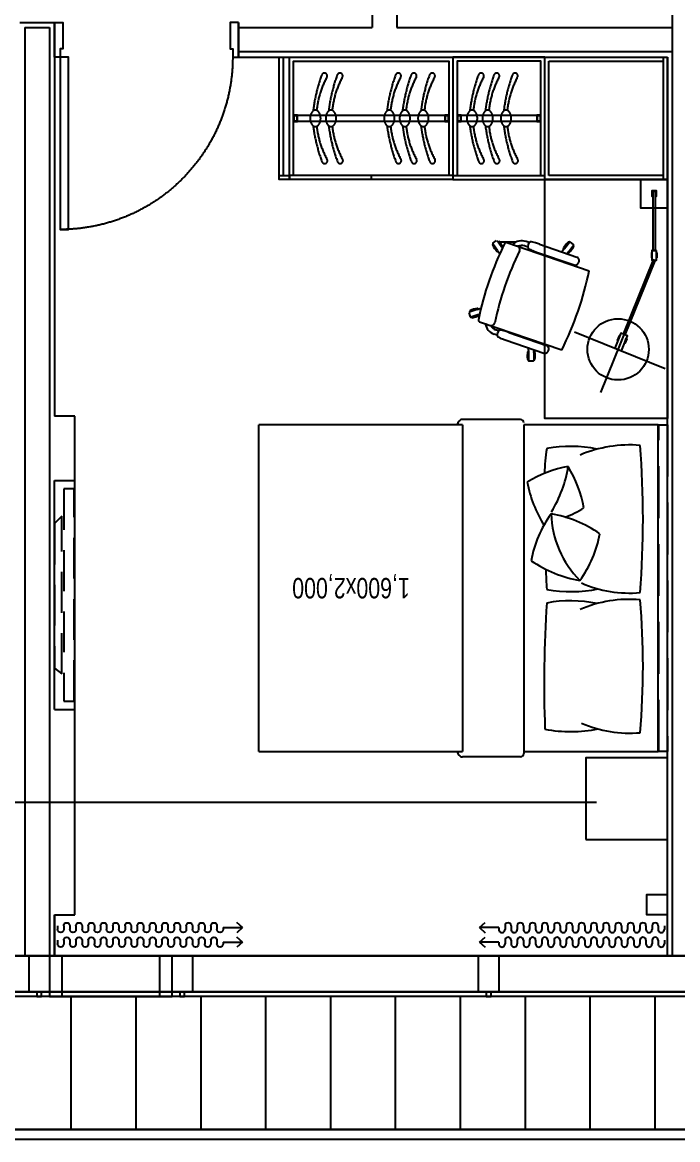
# Model space of a CAD drawing. Header units: millimetres. Extents: x 10000 to 302800, y 6800 to 229018.
# Drawn here: x 190896 to 194103, y 131287 to 136757 of the extents above; entities that cross this region are included whole.
import ezdxf
from ezdxf.enums import TextEntityAlignment as Align

# ---------------------------------------------------------------- set-up
doc = ezdxf.new("R2010")
doc.units = ezdxf.units.MM
doc.header["$LTSCALE"] = 400
doc.header["$MEASUREMENT"] = 0
for name, pattern in [('X-GRID_5~ROOF$0$CENTER2', [1.125, 0.75, -0.125, 0.125, -0.125]), ('X-ROOM TYPE-SR-3Bay_8F 확장형$0$CONTINOUS', [0]), ('X-ROOM TYPE-SR-3Bay_8F 확장형$0$HIDDEN', [0.375, 0.25, -0.125]), ('X-ROOM TYPE-SR-3Bay_8F 확장형$0$X-ROOM TYPE-SR-2bay_1$0$PHANTOM2', [1.25, 0.625, -0.125, 0.125, -0.125, 0.125, -0.125]), ('X-ROOM TYPE-SR-3Bay_8F 확장형$0$X-ROOM TYPE-SR-3Bay$0$X-ROOM TYPE-SR-3Bay$0$HIDDEN2', [4.7625, 3.175, -1.5875])]:
    doc.linetypes.add(name, pattern=pattern)
doc.layers.get('0').update_dxf_attribs({"linetype": 'CONTINUOUS'})
for name, color, linetype in [('A-DIM1', 7, 'CONTINUOUS'), ('X-EXT_8F$0$A-254', 254, 'CONTINUOUS'), ('X-EXT_8F$0$A-ELES', 252, 'CONTINUOUS'), ('X-EXT_8F$0$A-WIN', 6, 'CONTINUOUS'), ('X-frame Hotel 8F$0$A-WINF', 4, 'CONTINUOUS'), ('X-GRID_5~ROOF$0$A-CEN1', 1, 'X-GRID_5~ROOF$0$CENTER2'), ('X-ROOM TYPE-SR-3Bay_8F 확장형$0$.WA_BUILT-IN LOW', 252, 'CONTINUOUS'), ('X-ROOM TYPE-SR-3Bay_8F 확장형$0$.WA_Built-in_Lower', 252, 'CONTINUOUS'), ('X-ROOM TYPE-SR-3Bay_8F 확장형$0$.WA_Curtain', 252, 'CONTINUOUS'), ('X-ROOM TYPE-SR-3Bay_8F 확장형$0$.WA_Door Swing', 252, 'CONTINUOUS'), ('X-ROOM TYPE-SR-3Bay_8F 확장형$0$.WA_FP_Furn', 252, 'X-ROOM TYPE-SR-3Bay_8F 확장형$0$CONTINOUS'), ('X-ROOM TYPE-SR-3Bay_8F 확장형$0$.WA_Furn', 252, 'CONTINUOUS'), ('X-ROOM TYPE-SR-3Bay_8F 확장형$0$.WA_Furn hidden', 252, 'CONTINUOUS'), ('X-ROOM TYPE-SR-3Bay_8F 확장형$0$.WA_Wall-Fin', 252, 'CONTINUOUS'), ('X-ROOM TYPE-SR-3Bay_8F 확장형$0$.WA_Wall-Finish', 252, 'CONTINUOUS'), ('X-ROOM TYPE-SR-3Bay_8F 확장형$0$A-WALD', 7, 'CONTINUOUS'), ('X-ROOM TYPE-SR-3Bay_8F 확장형$0$WA_Furn', 252, 'CONTINUOUS'), ('X-ROOM TYPE-SR-3Bay_8F 확장형$0$X-ROOM TYPE-SR-2bay_1$0$__Door-bomba', 252, 'CONTINUOUS'), ('X-ROOM TYPE-SR-3Bay_8F 확장형$0$X-ROOM TYPE-SR-3Bay$0$.WA_Furn', 252, 'CONTINUOUS'), ('X-ROOM TYPE-SR-3Bay_8F 확장형$0$X-ROOM TYPE-SR-3Bay$0$ID_FP-FURN LOOSE', 252, 'CONTINUOUS')]:
    doc.layers.add(name, color=color, linetype=linetype)
doc.styles.add('X-ROOM TYPE-SR-3Bay_8F 확장형$0$Hrtext', font='', dxfattribs={"width": 0.8})
doc.styles.get('X-ROOM TYPE-SR-3Bay_8F 확장형$0$Hrtext').set_extended_font_data('Dotum')

# ---------------------------------------------------------------- blocks, each defined once
blk = doc.blocks.new('X-frame Hotel 8F$0$frame_hotel(24Tglass)')
at = {"layer": 'X-frame Hotel 8F$0$A-WINF'}
for p, q in [((-50, 250), (50, 250)), ((-50, 74), (-50, 250)), ((50, 250), (50, 74)), ((-50, 74), (50, 74)), ((-11.5, 74), (-11.5, 50)), ((11.5, 50), (11.5, 74)), ((-11.5, 50), (11.5, 50))]:
    blk.add_line(p, q, dxfattribs=at)
blk = doc.blocks.new('X-frame Hotel 8F$0$operable window')
for p, q in [((600, 200), (0, 200)), ((0, 200), (0, 0)), ((60, 200), (60, 0)), ((540, 0), (540, 200)), ((600, 0), (600, 200)), ((0, 0), (600, 0))]:
    blk.add_line(p, q)
blk = doc.blocks.new('X-frame Hotel 8F')
for p in [(186198.8, 36471.2), (186898.8, 36471.2), (188398.8, 36471.2)]:
    blk.add_blockref('X-frame Hotel 8F$0$frame_hotel(24Tglass)', p)
at = {"rotation": 180}
blk.add_blockref('X-frame Hotel 8F$0$operable window', (186848.8, 36721.2), dxfattribs=at)
blk = doc.blocks.new('X-EXT_8F')
at = {"layer": 'X-EXT_8F$0$A-254'}
h = blk.add_hatch(dxfattribs=at)
h.set_pattern_fill('LINE', color=252, scale=100, angle=90)
h.set_pattern_definition([(90, (0, 0), (-317.5, 2e-14), [])])
edge = h.paths.add_edge_path()
edge.add_line((214444.8, 68021.2), (188877.6, 70521.2))
edge.add_line((188877.6, 70521.2), (174255.5, 70521.2))
edge.add_arc((174255.5, 68371.2), 2150, 90, 167)
edge.add_line((172160.6, 68854.9), (172053.9, 68392.8))
edge.add_arc((174148.8, 67909.2), 2150, 167, 180)
edge.add_line((171998.8, 67909.2), (171998.8, 38021.2))
edge.add_arc((174148.8, 38021.2), 2150, 180, 270)
edge.add_line((174148.8, 35871.2), (195098.8, 35871.2))
edge.add_line((195098.8, 35871.2), (195098.8, 36521.2))
edge.add_line((195098.8, 36521.2), (174648.8, 36521.2))
edge.add_arc((174648.8, 38021.2), 1500, 180, 270, ccw=False)
edge.add_line((173148.8, 38021.2), (173148.8, 67371.2))
edge.add_arc((174648.8, 67371.2), 1500, 90, 180, ccw=False)
edge.add_line((174648.8, 68871.2), (187974.8, 68871.2))
edge.add_line((187974.8, 68871.2), (202089.9, 68021.2))
edge.add_line((202089.9, 68021.2), (214444.8, 68021.2))
at = {"layer": 'X-EXT_8F$0$A-254', "color": 252}
blk.add_lwpolyline([(214444.8, 68021.2), (188877.6, 70521.2), (174255.5, 70521.2, 0.349216), (172160.6, 68854.9), (172053.9, 68392.8, 0.056784), (171998.8, 67909.2), (171998.8, 38021.2, 0.414214), (174148.8, 35871.2), (195098.8, 35871.2), (195098.8, 36521.2), (174648.8, 36521.2, -0.414214), (173148.8, 38021.2), (173148.8, 67371.2, -0.414214), (174648.8, 68871.2), (187974.8, 68871.2), (202089.9, 68021.2)], format="xyb", close=True, dxfattribs=at)
at = {"layer": 'X-EXT_8F$0$A-ELES', "ltscale": 10}
for points in [[(201978.6, 67827.5), (202083.9, 67821.2), (234348.8, 67821.2, -0.414214), (236148.8, 66021.2), (236148.8, 38521.2, -0.414214), (234348.8, 36721.2), (174648.8, 36721.2)], [(175648.8, 36721.2), (234348.8, 36721.2, 0.414214), (236148.8, 38521.2), (236148.8, 66021.2, 0.414214), (234348.8, 67821.2), (202089.9, 67821.2)]]:
    blk.add_lwpolyline(points, format="xyb", dxfattribs=at)
at = {"layer": 'X-EXT_8F$0$A-WIN'}
for points in [[(195148.8, 36521.2), (195148.8, 35821.2), (174148.8, 35821.2, -0.414214), (171948.8, 38021.2), (171948.8, 67909.2, -0.056784), (172005.2, 68404), (172111.9, 68866.1, -0.349216), (174255.5, 70571.2), (188894.3, 70571.2), (214996.2, 68021.2)], [(195098.8, 36521.2), (195098.8, 35871.2), (174148.8, 35871.2, -0.414214), (171998.8, 38021.2), (171998.8, 67909.2, -0.056784), (172053.9, 68392.8), (172160.6, 68854.9, -0.349216), (174255.5, 70521.2), (188892, 70521.2), (214444.8, 68021.2)]]:
    blk.add_lwpolyline(points, format="xyb", dxfattribs=at)
at = {"layer": 'X-EXT_8F$0$A-WIN', "ltscale": 10}
for points in [[(201990.7, 68027.2), (202089.9, 68021.2), (234348.8, 68021.2, -0.414214), (236348.8, 66021.2), (236348.8, 38521.2, -0.414214), (234348.8, 36521.2), (174648.8, 36521.2)], [(201989.2, 68003.2), (202089.2, 67997.2), (234348.8, 67997.2, -0.414214), (236324.8, 66021.2), (236324.8, 38521.2, -0.414214), (234348.8, 36545.2), (174648.8, 36545.2)], [(175648.8, 36545.2), (234348.8, 36545.2, 0.414214), (236324.8, 38521.2), (236324.8, 66021.2, 0.414214), (234348.8, 67997.2), (202089.9, 67997.2)]]:
    blk.add_lwpolyline(points, format="xyb", dxfattribs=at)
blk.add_blockref('X-frame Hotel 8F', (0, 0))
blk = doc.blocks.new('X-GRID_5~ROOF')
at = {"layer": 'X-GRID_5~ROOF$0$A-CEN1', "ltscale": 10}
blk.add_lwpolyline([(251927.3, 37471.2), (158516.9, 37471.2)], dxfattribs=at)
blk = doc.blocks.new('X-ROOM TYPE-SR-3Bay_8F 확장형$0$窗帘')
for p, q in [((-375, 52.9), (-375, 70.9)), ((-345, 52.9), (-345, 70.9)), ((-315, 52.9), (-315, 70.9)), ((-285, 52.9), (-285, 70.9)), ((-255, 52.9), (-255, 70.9)), ((-225, 52.9), (-225, 70.9)), ((-195, 52.9), (-195, 70.9)), ((-165, 52.9), (-165, 70.9)), ((-135, 52.9), (-135, 70.9)), ((-105, 52.9), (-105, 70.9)), ((-75, 52.9), (-75, 70.9)), ((-45, 52.9), (-45, 70.9)), ((-15, 52.9), (-15, 70.9)), ((15, 52.9), (15, 70.9)), ((45, 52.9), (45, 70.9)), ((75, 52.9), (75, 70.9)), ((105, 52.9), (105, 70.9)), ((135, 52.9), (135, 70.9)), ((165, 52.9), (165, 70.9)), ((195, 52.9), (195, 70.9)), ((225, 52.9), (225, 70.9)), ((255, 52.9), (255, 70.9)), ((285, 52.9), (285, 70.9)), ((315, 52.9), (315, 70.9)), ((345, 52.9), (345, 70.9)), ((375, 52.9), (375, 70.9)), ((405, 52.9), (405, 70.9)), ((435, 61.9), (435, 70.9)), ((435, 61.9), (530.1, 61.9)), ((530.1, 61.9), (501.5, 86.5)), ((530.1, 61.9), (501.5, 37.2)), ((-375, -18), (-375, 0)), ((-345, -18), (-345, 0)), ((-315, -18), (-315, 0)), ((-285, -18), (-285, 0)), ((-255, -18), (-255, 0)), ((-225, -18), (-225, 0)), ((-195, -18), (-195, 0)), ((-165, -18), (-165, 0)), ((-135, -18), (-135, 0)), ((-105, -18), (-105, 0)), ((-75, -18), (-75, 0)), ((-45, -18), (-45, 0)), ((-15, -18), (-15, 0)), ((15, -18), (15, 0)), ((45, -18), (45, 0)), ((75, -18), (75, 0)), ((105, -18), (105, 0)), ((135, -18), (135, 0)), ((165, -18), (165, 0)), ((195, -18), (195, 0)), ((225, -18), (225, 0)), ((255, -18), (255, 0)), ((285, -18), (285, 0)), ((315, -18), (315, 0)), ((345, -18), (345, 0)), ((375, -18), (375, 0)), ((405, -18), (405, 0)), ((435, -9), (435, 0)), ((530.1, -9), (501.5, 15.7)), ((435, -9), (530.1, -9)), ((530.1, -9), (501.5, -33.7))]:
    blk.add_line(p, q)
for centre, start, end in [((-360, 70.9), 0, 180), ((-300, 70.9), 0, 180), ((-240, 70.9), 0, 180), ((-180, 70.9), 0, 180), ((-120, 70.9), 0, 180), ((-60, 70.9), 0, 180), ((0, 70.9), 0, 180), ((60, 70.9), 0, 180), ((120, 70.9), 0, 180), ((180, 70.9), 0, 180), ((240, 70.9), 0, 180), ((300, 70.9), 0, 180), ((360, 70.9), 0, 180), ((420, 70.9), 0, 180), ((-360, 0), 0, 180), ((-330, 52.9), 180, 0), ((-300, 0), 0, 180), ((-270, 52.9), 180, 0), ((-240, 0), 0, 180), ((-210, 52.9), 180, 0), ((-180, 0), 0, 180), ((-150, 52.9), 180, 0), ((-120, 0), 0, 180), ((-90, 52.9), 180, 0), ((-60, 0), 0, 180), ((-30, 52.9), 180, 0), ((0, 0), 0, 180), ((30, 52.9), 180, 0), ((60, 0), 0, 180), ((90, 52.9), 180, 0), ((120, 0), 0, 180), ((150, 52.9), 180, 0), ((180, 0), 0, 180), ((210, 52.9), 180, 0), ((240, 0), 0, 180), ((270, 52.9), 180, 0), ((300, 0), 0, 180), ((330, 52.9), 180, 0), ((360, 0), 0, 180), ((390, 52.9), 180, 0), ((420, 0), 0, 180), ((-330, -18), 180, 0), ((-270, -18), 180, 0), ((-210, -18), 180, 0), ((-150, -18), 180, 0), ((-90, -18), 180, 0), ((-30, -18), 180, 0), ((30, -18), 180, 0), ((90, -18), 180, 0), ((150, -18), 180, 0), ((210, -18), 180, 0), ((270, -18), 180, 0), ((330, -18), 180, 0), ((390, -18), 180, 0)]:
    blk.add_arc(centre, 15, start, end)
blk = doc.blocks.new('X-ROOM TYPE-SR-3Bay_8F 확장형$0$DOOR-900')
at = {"color": 8, "linetype": 'X-ROOM TYPE-SR-3Bay_8F 확장형$0$X-ROOM TYPE-SR-2bay_1$0$PHANTOM2', "ltscale": 200}
blk.add_arc((-28, -85), 844, 180, 270, dxfattribs=at)
at = {"layer": 'X-ROOM TYPE-SR-3Bay_8F 확장형$0$X-ROOM TYPE-SR-2bay_1$0$__Door-bomba'}
for points in [[(-900, 85), (-860, 85), (-860, -45), (-872, -45), (-872, -85), (-900, -85)], [(0, 85), (-40, 85), (-40, -45), (-28, -45), (-28, -85), (0, -85)], [(-28, -85), (-28, -929), (-68, -929), (-68, -85)]]:
    blk.add_lwpolyline(points, close=True, dxfattribs=at)
blk = doc.blocks.new('X-ROOM TYPE-SR-3Bay_8F 확장형$0$LAMP')
at = {"layer": 'X-ROOM TYPE-SR-3Bay_8F 확장형$0$.WA_Furn', "linetype": 'X-ROOM TYPE-SR-3Bay_8F 확장형$0$HIDDEN', "ltscale": 200}
for p, q in [((73353.6, 26082.9), (73533.2, 26526.9)), ((73651.1, 26211.6), (73251, 26373.4))]:
    blk.add_line(p, q, dxfattribs=at)
at = {"layer": 'X-ROOM TYPE-SR-3Bay_8F 확장형$0$.WA_Furn', "ltscale": 200}
for points in [[(72609.2, 26538.3), (72749.2, 26538.3), (72749.2, 26408.3), (72609.2, 26408.3)], [(72956.8, 26484.4), (72956.8, 26462.2), (73003.6, 26462.2), (73003.6, 26484.4)], [(72992.9, 26486.8), (72992.9, 26484.4), (72967.6, 26484.4), (72967.6, 26486.8)], [(72992.9, 26459.8), (72992.9, 26462.2), (72967.6, 26462.2), (72967.6, 26459.8)], [(73446.7, 26313.1), (73374.4, 26342.4), (73361.3, 26309.9), (73433.6, 26280.7)], [(73412.1, 26329.7), (73411.2, 26327.5), (73387.7, 26337), (73388.6, 26339.2)], [(73397.2, 26292.8), (73398.1, 26295.1), (73374.6, 26304.6), (73373.7, 26302.3)]]:
    blk.add_lwpolyline(points, close=True, dxfattribs=at)
for points in [[(72691.4, 26467.2), (72691.4, 26463.2), (72662.8, 26463.2), (72662.8, 26483.4), (72691.4, 26483.4), (72691.4, 26479.4)], [(72956.8, 26467.2), (72956.8, 26479.4), (72666.8, 26479.4), (72666.8, 26467.2), (72956.8, 26467.2)], [(73369.7, 26330.8), (73006.1, 26477.8), (73002.3, 26468.6), (73365.9, 26321.6)]]:
    blk.add_lwpolyline(points, dxfattribs=at)
blk.add_circle((73440.2, 26296.9), 150, dxfattribs=at)
blk = doc.blocks.new('X-ROOM TYPE-SR-3Bay_8F 확장형')
at = {"layer": 'X-ROOM TYPE-SR-3Bay_8F 확장형$0$.WA_BUILT-IN LOW', "linetype": 'X-ROOM TYPE-SR-3Bay_8F 확장형$0$HIDDEN', "ltscale": 100}
for p, q in [((187463.7, 40836.2), (187443.8, 40836.2)), ((187443.8, 40836.2), (187443.8, 40806.2)), ((187443.8, 40806.2), (187463.7, 40806.2)), ((187461.7, 40834.2), (187445.8, 40834.2)), ((187445.8, 40834.2), (187445.8, 40808.2)), ((187445.8, 40808.2), (187461.7, 40808.2)), ((187461.7, 40808.2), (187461.7, 40834.2)), ((187463.7, 40836.2), (188203.8, 40836.2)), ((187463.7, 40806.2), (187463.7, 40836.2)), ((187463.7, 40806.2), (187463.7, 40836.2)), ((188203.8, 40806.2), (187463.7, 40806.2)), ((188203.8, 40836.2), (188183.8, 40836.2)), ((188183.8, 40836.2), (188183.8, 40806.2)), ((188183.8, 40806.2), (188203.8, 40806.2)), ((188201.8, 40834.2), (188185.8, 40834.2)), ((188185.8, 40834.2), (188185.8, 40808.2)), ((188185.8, 40808.2), (188201.8, 40808.2)), ((188201.8, 40808.2), (188201.8, 40834.2)), ((188203.8, 40806.2), (188203.8, 40836.2)), ((188203.8, 40806.2), (188203.8, 40836.2)), ((188263.7, 40836.2), (188243.8, 40836.2)), ((188243.8, 40836.2), (188243.8, 40806.2)), ((188243.8, 40806.2), (188263.7, 40806.2)), ((188261.7, 40834.2), (188245.8, 40834.2)), ((188245.8, 40834.2), (188245.8, 40808.2)), ((188245.8, 40808.2), (188261.7, 40808.2)), ((188261.7, 40808.2), (188261.7, 40834.2)), ((188263.7, 40806.2), (188263.7, 40836.2)), ((188263.7, 40806.2), (188263.7, 40836.2)), ((188263.7, 40836.2), (188653.7, 40836.2)), ((188653.7, 40806.2), (188263.7, 40806.2)), ((188653.7, 40836.2), (188633.8, 40836.2)), ((188633.8, 40836.2), (188633.8, 40806.2)), ((188633.8, 40806.2), (188653.7, 40806.2)), ((188651.7, 40834.2), (188635.8, 40834.2)), ((188635.8, 40834.2), (188635.8, 40808.2)), ((188635.8, 40808.2), (188651.7, 40808.2)), ((188651.7, 40808.2), (188651.7, 40834.2)), ((188653.7, 40806.2), (188653.7, 40836.2)), ((188653.7, 40806.2), (188653.7, 40836.2))]:
    blk.add_line(p, q, dxfattribs=at)
for centre, radius, start, end in [((188320.4, 40763.4), 786.7, 159.8987, 173.1656), ((187594.7, 41029), 13.9, 331.0704, 159.8987), ((188396.4, 40763.4), 786.7, 159.8987, 173.1656), ((187670.7, 41029), 13.9, 331.0704, 159.8987), ((188682, 40763.4), 786.7, 159.8987, 173.1656), ((187956.3, 41029), 13.9, 331.0704, 159.8987), ((188758.1, 40763.4), 786.7, 159.8987, 173.1656), ((188032.4, 41029), 13.9, 331.0704, 159.8987), ((188848.1, 40763.4), 786.7, 159.8987, 173.1656), ((188122.4, 41029), 13.9, 331.0704, 159.8987), ((189087.4, 40763.4), 786.7, 159.8987, 173.1656), ((188361.7, 41029), 13.9, 331.0704, 159.8987), ((189163.5, 40763.4), 786.7, 159.8987, 173.1656), ((188437.8, 41029), 13.9, 331.0704, 159.8987), ((189253.5, 40763.4), 786.7, 159.8987, 173.1656), ((188527.8, 41029), 13.9, 331.0704, 159.8987), ((187971.4, 40820.7), 416.5, 151.0704, 174.5674), ((188047.5, 40820.7), 416.5, 151.0704, 174.5674), ((188333.1, 40820.7), 416.5, 151.0704, 174.5674), ((188409.2, 40820.7), 416.5, 151.0704, 174.5674), ((188499.1, 40820.7), 416.5, 151.0704, 174.5674), ((188738.4, 40820.7), 416.5, 151.0704, 174.5674), ((188814.5, 40820.7), 416.5, 151.0704, 174.5674), ((188904.5, 40820.7), 416.5, 151.0704, 174.5674), ((188320, 40883.4), 786.7, 187.168, 200.4349), ((187971.4, 40824), 416.5, 185.7662, 209.2632), ((188396.1, 40883.4), 786.7, 187.168, 200.4349), ((188047.5, 40824), 416.5, 185.7662, 209.2632), ((188681.7, 40883.4), 786.7, 187.168, 200.4349), ((188333.1, 40824), 416.5, 185.7662, 209.2632), ((188757.8, 40883.4), 786.7, 187.168, 200.4349), ((188409.1, 40824), 416.5, 185.7662, 209.2632), ((188847.7, 40883.4), 786.7, 187.168, 200.4349), ((188499.1, 40824), 416.5, 185.7662, 209.2632), ((189087, 40883.4), 786.7, 187.168, 200.4349), ((188738.4, 40824), 416.5, 185.7662, 209.2632), ((189163.1, 40883.4), 786.7, 187.168, 200.4349), ((188814.5, 40824), 416.5, 185.7662, 209.2632), ((189253.1, 40883.4), 786.7, 187.168, 200.4349), ((188904.5, 40824), 416.5, 185.7662, 209.2632), ((187595.9, 40613.6), 13.9, 200.4349, 29.2632), ((187672, 40613.6), 13.9, 200.4349, 29.2632), ((187957.5, 40613.6), 13.9, 200.4349, 29.2632), ((188033.6, 40613.6), 13.9, 200.4349, 29.2632), ((188123.6, 40613.6), 13.9, 200.4349, 29.2632), ((188362.9, 40613.6), 13.9, 200.4349, 29.2632), ((188439, 40613.6), 13.9, 200.4349, 29.2632), ((188529, 40613.6), 13.9, 200.4349, 29.2632)]:
    blk.add_arc(centre, radius, start, end, dxfattribs=at)
at = {"layer": 'X-ROOM TYPE-SR-3Bay_8F 확장형$0$.WA_BUILT-IN LOW', "linetype": 'X-ROOM TYPE-SR-3Bay_8F 확장형$0$HIDDEN', "ltscale": 50}
for centre, radius, start, end in [((187550.7, 40844.4), 16.9, 90.1668, 123.0186), ((187550.7, 40844.4), 16.9, 57.315, 90.1668), ((187626.7, 40844.4), 16.9, 90.1668, 123.0186), ((187626.7, 40844.4), 16.9, 57.315, 90.1668), ((187912.3, 40844.4), 16.9, 90.1668, 123.0186), ((187912.3, 40844.4), 16.9, 57.315, 90.1668), ((187988.4, 40844.4), 16.9, 90.1668, 123.0186), ((187988.4, 40844.4), 16.9, 57.315, 90.1668), ((188078.4, 40844.4), 16.9, 90.1668, 123.0186), ((188078.4, 40844.4), 16.9, 57.315, 90.1668), ((188317.7, 40844.4), 16.9, 90.1668, 123.0186), ((188317.7, 40844.4), 16.9, 57.315, 90.1668), ((188393.8, 40844.4), 16.9, 90.1668, 123.0186), ((188393.8, 40844.4), 16.9, 57.315, 90.1668), ((188483.8, 40844.4), 16.9, 90.1668, 123.0186), ((188483.8, 40844.4), 16.9, 57.315, 90.1668), ((187587.3, 40821.3), 62.4, 165.2871, 180.1668), ((187587.3, 40821.3), 62.4, 180.1668, 195.0465), ((187569.3, 40826), 43.7, 147.4883, 165.2871), ((187557.9, 40833.3), 30.1, 123.0186, 147.4883), ((187543.5, 40833.2), 30.1, 32.8453, 57.315), ((187532.1, 40825.9), 43.7, 15.0465, 32.8453), ((187514.1, 40821.1), 62.4, 0.1668, 15.0465), ((187514.1, 40821.1), 62.4, 345.2871, 0.1668), ((187663.4, 40821.3), 62.4, 165.2871, 180.1668), ((187663.4, 40821.3), 62.4, 180.1668, 195.0465), ((187645.4, 40826), 43.7, 147.4883, 165.2871), ((187633.9, 40833.3), 30.1, 123.0186, 147.4883), ((187619.6, 40833.2), 30.1, 32.8453, 57.315), ((187608.2, 40825.9), 43.7, 15.0465, 32.8453), ((187590.2, 40821.1), 62.4, 0.1668, 15.0465), ((187590.2, 40821.1), 62.4, 345.2871, 0.1668), ((187949, 40821.3), 62.4, 165.2871, 180.1668), ((187949, 40821.3), 62.4, 180.1668, 195.0465), ((187930.9, 40826), 43.7, 147.4883, 165.2871), ((187919.5, 40833.3), 30.1, 123.0186, 147.4883), ((187905.2, 40833.2), 30.1, 32.8453, 57.315), ((187893.8, 40825.9), 43.7, 15.0465, 32.8453), ((187875.8, 40821.1), 62.4, 0.1668, 15.0465), ((187875.8, 40821.1), 62.4, 345.2871, 0.1668), ((188025.1, 40821.3), 62.4, 165.2871, 180.1668), ((188025.1, 40821.3), 62.4, 180.1668, 195.0465), ((188007, 40826), 43.7, 147.4883, 165.2871), ((187995.6, 40833.3), 30.1, 123.0186, 147.4883), ((187981.3, 40833.2), 30.1, 32.8453, 57.315), ((187969.9, 40825.9), 43.7, 15.0465, 32.8453), ((187951.9, 40821.1), 62.4, 0.1668, 15.0465), ((187951.9, 40821.1), 62.4, 345.2871, 0.1668), ((188115.1, 40821.3), 62.4, 165.2871, 180.1668), ((188115.1, 40821.3), 62.4, 180.1668, 195.0465), ((188097, 40826), 43.7, 147.4883, 165.2871), ((188085.6, 40833.3), 30.1, 123.0186, 147.4883), ((188071.2, 40833.2), 30.1, 32.8453, 57.315), ((188059.9, 40825.9), 43.7, 15.0465, 32.8453), ((188041.8, 40821.1), 62.4, 0.1668, 15.0465), ((188041.8, 40821.1), 62.4, 345.2871, 0.1668), ((188354.4, 40821.3), 62.4, 165.2871, 180.1668), ((188354.4, 40821.3), 62.4, 180.1668, 195.0465), ((188336.3, 40826), 43.7, 147.4883, 165.2871), ((188324.9, 40833.3), 30.1, 123.0186, 147.4883), ((188310.6, 40833.2), 30.1, 32.8453, 57.315), ((188299.2, 40825.9), 43.7, 15.0465, 32.8453), ((188281.1, 40821.1), 62.4, 0.1668, 15.0465), ((188281.1, 40821.1), 62.4, 345.2871, 0.1668), ((188430.5, 40821.3), 62.4, 165.2871, 180.1668), ((188430.5, 40821.3), 62.4, 180.1668, 195.0465), ((188412.4, 40826), 43.7, 147.4883, 165.2871), ((188401, 40833.3), 30.1, 123.0186, 147.4883), ((188386.6, 40833.2), 30.1, 32.8453, 57.315), ((188375.3, 40825.9), 43.7, 15.0465, 32.8453), ((188357.2, 40821.1), 62.4, 0.1668, 15.0465), ((188357.2, 40821.1), 62.4, 345.2871, 0.1668), ((188520.4, 40821.3), 62.4, 165.2871, 180.1668), ((188520.4, 40821.3), 62.4, 180.1668, 195.0465), ((188502.4, 40826), 43.7, 147.4883, 165.2871), ((188491, 40833.3), 30.1, 123.0186, 147.4883), ((188476.6, 40833.2), 30.1, 32.8453, 57.315), ((188465.2, 40825.9), 43.7, 15.0465, 32.8453), ((188447.2, 40821.1), 62.4, 0.1668, 15.0465), ((188447.2, 40821.1), 62.4, 345.2871, 0.1668), ((187569.3, 40816.4), 43.7, 195.0465, 212.8453), ((187557.9, 40809.1), 30.1, 212.8453, 237.315), ((187550.8, 40798), 16.9, 237.315, 270.1668), ((187550.8, 40798), 16.9, 270.1668, 303.0186), ((187543.6, 40809), 30.1, 303.0186, 327.4883), ((187532.2, 40816.3), 43.7, 327.4883, 345.2871), ((187645.4, 40816.4), 43.7, 195.0465, 212.8453), ((187634, 40809.1), 30.1, 212.8453, 237.315), ((187626.9, 40798), 16.9, 237.315, 270.1668), ((187626.9, 40798), 16.9, 270.1668, 303.0186), ((187619.7, 40809), 30.1, 303.0186, 327.4883), ((187608.3, 40816.3), 43.7, 327.4883, 345.2871), ((187931, 40816.4), 43.7, 195.0465, 212.8453), ((187919.6, 40809.1), 30.1, 212.8453, 237.315), ((187912.4, 40798), 16.9, 237.315, 270.1668), ((187912.4, 40798), 16.9, 270.1668, 303.0186), ((187905.2, 40809), 30.1, 303.0186, 327.4883), ((187893.8, 40816.3), 43.7, 327.4883, 345.2871), ((188007.1, 40816.4), 43.7, 195.0465, 212.8453), ((187995.7, 40809.1), 30.1, 212.8453, 237.315), ((187988.5, 40798), 16.9, 237.315, 270.1668), ((187988.5, 40798), 16.9, 270.1668, 303.0186), ((187981.3, 40809), 30.1, 303.0186, 327.4883), ((187969.9, 40816.3), 43.7, 327.4883, 345.2871), ((188097, 40816.4), 43.7, 195.0465, 212.8453), ((188085.7, 40809.1), 30.1, 212.8453, 237.315), ((188078.5, 40798), 16.9, 237.315, 270.1668), ((188078.5, 40798), 16.9, 270.1668, 303.0186), ((188071.3, 40809), 30.1, 303.0186, 327.4883), ((188059.9, 40816.3), 43.7, 327.4883, 345.2871), ((188336.3, 40816.4), 43.7, 195.0465, 212.8453), ((188325, 40809.1), 30.1, 212.8453, 237.315), ((188317.8, 40798), 16.9, 237.315, 270.1668), ((188317.8, 40798), 16.9, 270.1668, 303.0186), ((188310.6, 40809), 30.1, 303.0186, 327.4883), ((188299.2, 40816.3), 43.7, 327.4883, 345.2871), ((188412.4, 40816.4), 43.7, 195.0465, 212.8453), ((188401.1, 40809.1), 30.1, 212.8453, 237.315), ((188393.9, 40798), 16.9, 237.315, 270.1668), ((188393.9, 40798), 16.9, 270.1668, 303.0186), ((188386.7, 40809), 30.1, 303.0186, 327.4883), ((188375.3, 40816.3), 43.7, 327.4883, 345.2871), ((188502.4, 40816.4), 43.7, 195.0465, 212.8453), ((188491, 40809.1), 30.1, 212.8453, 237.315), ((188483.9, 40798), 16.9, 237.315, 270.1668), ((188483.9, 40798), 16.9, 270.1668, 303.0186), ((188476.7, 40809), 30.1, 303.0186, 327.4883), ((188465.3, 40816.3), 43.7, 327.4883, 345.2871)]:
    blk.add_arc(centre, radius, start, end, dxfattribs=at)
at = {"layer": 'X-ROOM TYPE-SR-3Bay_8F 확장형$0$.WA_FP_Furn', "ltscale": 0.2}
for p, q in [((188442.5, 40174.1), (188419.2, 40207.3)), ((188420.7, 40205.2), (188419.4, 40204.3)), ((188419.6, 40209.7), (188437.8, 40222.5)), ((188463.5, 40188.8), (188440.2, 40222.1)), ((188532.9, 40215.7), (188452, 40215.7)), ((188487.9, 40214.1), (188890.5, 40075.3)), ((188597.4, 40212.8), (188581.7, 40218.2)), ((188646.9, 40205.6), (188831.1, 40142.1)), ((188769.3, 40183.4), (188793.7, 40215.8)), ((188792.2, 40213.7), (188791.3, 40214.4)), ((188796.1, 40216.1), (188813.9, 40202.7)), ((188442.1, 40174.6), (188452.9, 40158.1)), ((188445, 40170.1), (188444.4, 40169.7)), ((188463.1, 40189.3), (188465.8, 40185.8)), ((188590.2, 40191.2), (188574.3, 40196.7)), ((188633.5, 40166.8), (188817.8, 40103.3)), ((188769.7, 40183.9), (188756.7, 40167.7)), ((188766.3, 40179.7), (188765.7, 40180.1)), ((188790.2, 40168.4), (188783.2, 40158.6)), ((188787.6, 40163.6), (188787.1, 40164)), ((188789.8, 40167.9), (188814.2, 40200.3)), ((188812.7, 40198.3), (188813.6, 40197.6)), ((188342.8, 39884.9), (188304, 39873)), ((188342.2, 39884.7), (188361.2, 39891.2)), ((188347.1, 39887.1), (188347.3, 39886.4)), ((188309.3, 39849.6), (188302.8, 39870.9)), ((188350.3, 39860.4), (188311.5, 39848.5)), ((188313.9, 39849.3), (188314.4, 39847.7)), ((188349.7, 39860.2), (188354.2, 39861.4)), ((188354.3, 39825.7), (188756.3, 39687.1)), ((188354.9, 39861.6), (188355.1, 39860.9)), ((188448.7, 39780.7), (188432.8, 39786.2)), ((188497.8, 39773.3), (188682.1, 39709.7)), ((188441.1, 39759.3), (188425.4, 39764.7)), ((188484.4, 39734.5), (188668.7, 39670.9)), ((188594.5, 39681.3), (188593.7, 39681.3)), ((188594.5, 39676.5), (188593.8, 39635.9)), ((188594.6, 39675.9), (188594.3, 39696.6)), ((188620.2, 39676.1), (188619.5, 39635.5)), ((188620.2, 39675.4), (188620.8, 39687.4)), ((188621.2, 39680.8), (188620.4, 39680.8)), ((188593.9, 39638.5), (188592.7, 39638.5)), ((188595.5, 39634.2), (188617.7, 39633.8)), ((188619.5, 39638), (188620.7, 39638)), ((188554.7, 39346.7), (188271.3, 39346.7)), ((188271.2, 39321.2), (187273.7, 39321.2)), ((187273.7, 37721.2), (187273.7, 39321.2)), ((188271.2, 39321.2), (188271.2, 37721.2)), ((188571.2, 39321.2), (188571.2, 37712.2)), ((186373.8, 37927.6), (186373.8, 39047.6)), ((187273.7, 37721.2), (188271.2, 37721.2)), ((188554.7, 37695.6), (188271.3, 37695.6))]:
    blk.add_line(p, q, dxfattribs=at)
for points in [[(189273.7, 40521.2), (189273.7, 39351.2), (188673.7, 39351.2), (188673.7, 40521.2)], [(188873.7, 37291.2), (189273.7, 37291.2), (189273.7, 37691.2), (188873.7, 37691.2)]]:
    blk.add_lwpolyline(points, close=True, dxfattribs=at)
blk.add_lwpolyline([(188571.2, 37721.2), (189229.1, 37721.2), (189229.1, 39321.2), (188571.2, 39321.2)], dxfattribs=at)
for centre, radius, start, end in [((189856.3, 39526.3), 1539, 153.6322, 168.4104), ((188422.2, 40201.1), 4.28, 124.9774, 207.4744), ((188420.6, 40208.3), 1.71, 124.9774, 214.9774), ((188353.6, 40133.4), 128.2, 26.6881, 42.4804), ((188485.1, 40206), 8.55, 70.9774, 153.6322), ((188560.4, 40156.5), 65.2, 70.9774, 132.8241), ((188619, 40193.5), 28.9, 124.3662, 197.5886), ((188602.7, 40216.3), 1.05, 83.5433, 90.1629), ((188591.4, 40116.6), 101.4, 76.2525, 83.5433), ((188555.4, 39969.6), 252.8, 73.1675, 76.2525), ((188483.4, 39731.6), 501.4, 70.9774, 73.1675), ((188877.1, 40124.1), 128.2, 135.4744, 151.3311), ((188788.7, 40211), 4.28, 52.9774, 135.4744), ((188795.1, 40214.8), 1.71, 53.5043, 143.5043), ((188532.2, 40258.3), 128.2, 207.4744, 223.3311), ((189933.7, 39499.6), 1539, 154.0712, 167.9699), ((188442, 40173.2), 4.28, 223.3311, 304.9774), ((188534.3, 40180), 17.1, 334.0712, 70.9774), ((188560.4, 40156.5), 42.5, 70.9774, 114.5616), ((188592.1, 40185.6), 1.05, 231.7919, 238.4115), ((188644.7, 40271.1), 101.4, 238.4115, 245.7023), ((188706.9, 40409), 252.8, 245.7023, 248.7872), ((188796.9, 40640.8), 501.4, 248.7872, 250.9774), ((188768.3, 40183.6), 4.28, 151.3311, 232.9774), ((188790.2, 40167), 4.28, 232.9774, 314.6237), ((188703.1, 40255.3), 128.2, 314.6237, 330.4804), ((188811, 40194.2), 4.28, 330.4804, 52.9774), ((188812.9, 40201.4), 1.71, 322.9774, 52.9774), ((188822.4, 40116.8), 14.3, 250.9774, 277.4074), ((188822, 40120.1), 17.7, 277.4074, 301.1718), ((188826.5, 40128.5), 14.3, 44.5474, 70.9774), ((188820.4, 40122.7), 20.7, 301.1718, 321.9338), ((188824.1, 40126.2), 17.7, 20.783, 44.5474), ((188817.4, 40125.1), 24.6, 321.9338, 340.9774), ((188821.3, 40125.1), 20.7, 0.0209, 20.783), ((188817.4, 40125.1), 24.6, 340.9774, 0.0209), ((187381.8, 40379.4), 1539, 333.2648, 348.6026), ((188310.2, 39876.2), 4.28, 114.4804, 196.9774), ((188361.6, 39763.3), 128.2, 98.6237, 114.4804), ((188343, 39885.9), 4.28, 16.9774, 98.6237), ((188311, 39850.1), 1.71, 196.9774, 286.9774), ((188318.4, 39849.4), 4.28, 196.9774, 279.4744), ((188298, 39971.7), 128.2, 279.4744, 295.3311), ((188357, 39833.8), 8.55, 168.4104, 250.9774), ((188351, 39859.6), 4.28, 295.3311, 16.9774), ((188446.6, 39826.4), 65.2, 189.1307, 250.9774), ((188411.8, 39823.9), 17.1, 250.9774, 347.9699), ((188446.6, 39826.4), 42.5, 207.3932, 250.9774), ((188469.9, 39761.2), 28.9, 124.3662, 197.5886), ((188453.6, 39784), 1.05, 83.5433, 90.1629), ((188442.3, 39684.2), 101.4, 76.2525, 83.5433), ((188406.4, 39537.2), 252.8, 73.1675, 76.2525), ((188334.4, 39299.2), 501.4, 70.9774, 73.1675), ((188443, 39753.3), 1.05, 231.7919, 238.4115), ((188495.6, 39838.8), 101.4, 238.4115, 245.7023), ((188557.9, 39976.7), 252.8, 245.7023, 248.7872), ((188647.8, 40208.5), 501.4, 248.7872, 250.9774), ((188716, 39656.8), 128.2, 170.6237, 186.4804), ((188593.6, 39677), 4.28, 88.9774, 170.6237), ((188621.1, 39676.5), 4.28, 7.3311, 88.9774), ((188498.1, 39660.7), 128.2, 351.4744, 7.3311), ((188673.4, 39684.5), 14.3, 250.9774, 277.4074), ((188673, 39687.8), 17.7, 277.4074, 301.1718), ((188677.4, 39696.2), 14.3, 44.5474, 70.9774), ((188671.4, 39690.4), 20.7, 301.1718, 321.9338), ((188675, 39693.8), 17.7, 20.783, 44.5474), ((188668.3, 39692.8), 24.6, 321.9338, 340.9774), ((188672.2, 39692.8), 20.7, 0.0209, 20.783), ((188668.3, 39692.8), 24.6, 340.9774, 0.0209), ((188592.8, 39642.8), 4.28, 186.4804, 268.9774), ((188595.5, 39635.9), 1.71, 178.4505, 268.4505), ((188617.8, 39635.5), 1.71, 268.9774, 358.9774), ((188620.7, 39642.3), 4.28, 268.9774, 351.4744), ((188270.2, 39323.3), 23.4, 87.3253, 185.2996), ((188554.7, 39330.2), 16.6, 359.9971, 90), ((189089.1, 38602.2), 620, 85.2577, 113.0661), ((184484.4, 38859.6), 4669.8, 355.5726, 4.4274), ((189858.3, 39029.1), 1188.2, 171.5149, 177.4153), ((188799.7, 38579.9), 635.3, 78.2454, 100.5709), ((188893.7, 38537.2), 589.1, 100.3369, 121.339), ((188181.2, 39213.5), 614.5, 328.7318, 350.9404), ((188276.7, 38806), 598.3, 10.3935, 31.2824), ((189175.9, 39148.3), 598.3, 190.3935, 212.3303), ((188558.8, 39417.1), 589.1, 291.3638, 301.339), ((189170.6, 38550.6), 573.7, 144.3641, 169.4521), ((189183.1, 38898.4), 478.9, 181.622, 225.1773), ((188598, 38279.7), 614.4, 55.8051, 80.0249), ((188379.3, 38892.9), 573.7, 324.3641, 349.4521), ((188951.9, 39163.7), 614.4, 235.8051, 260.0249), ((196271.1, 38959.2), 7601, 182.60426, 183.35146), ((188801.7, 39165.3), 661.2, 259.6741, 281.6159), ((189089.9, 39089.6), 592.6, 246.4309, 274.8797), ((188799.7, 37823.9), 635.3, 78.2454, 100.5709), ((189089.1, 37846.3), 620, 85.2577, 113.0661), ((185351.1, 38138.9), 3803.2, 355.0938, 4.9062), ((194593.1, 38056.3), 5923, 176.20354, 182.17997), ((189089.9, 38404.1), 592.6, 246.4309, 274.8797), ((188801.7, 38479.8), 661.2, 258.9056, 281.6159), ((188270.2, 37719), 23.4, 174.7004, 272.6747), ((188554.7, 37712.2), 16.6, 270, 0.0029)]:
    blk.add_arc(centre, radius, start, end, dxfattribs=at)
at = {"layer": 'X-ROOM TYPE-SR-3Bay_8F 확장형$0$.WA_Furn hidden', "linetype": 'X-ROOM TYPE-SR-3Bay_8F 확장형$0$HIDDEN', "ltscale": 2}
for points in [[(186369.6, 39007.2), (186319.4, 39007.2), (186319.4, 37968), (186369.6, 37968)], [(186309.4, 38874.2), (186273.8, 38837.5), (186273.8, 38129.5), (186309.4, 38101)]]:
    blk.add_lwpolyline(points, close=True, dxfattribs=at)
at = {"layer": 'X-ROOM TYPE-SR-3Bay_8F 확장형$0$.WA_Wall-Fin'}
for p, q in [((186373.8, 39047.6), (186373.8, 39363.9)), ((186273.8, 39047.6), (186373.8, 39047.6)), ((186273.8, 37927.6), (186273.8, 39047.6)), ((186373.8, 36921.2), (186373.8, 37927.6))]:
    blk.add_line(p, q, dxfattribs=at)
at = {"layer": 'X-ROOM TYPE-SR-3Bay_8F 확장형$0$.WA_Wall-Finish'}
for p, q in [((186103.8, 41291.2), (186273.8, 41291.2)), ((186273.8, 41291.2), (186273.8, 39363.9)), ((187173.8, 41291.2), (187173.8, 41121.2)), ((187173.8, 41121.2), (189273.8, 41121.2)), ((189273.7, 36721.2), (189273.8, 41121.2)), ((186373.8, 39363.9), (186273.8, 39363.9))]:
    blk.add_line(p, q, dxfattribs=at)
at = {"layer": 'X-ROOM TYPE-SR-3Bay_8F 확장형$0$.WA_Wall-Finish', "ltscale": 2}
blk.add_line((186273.8, 36921.2), (186373.8, 36921.2), dxfattribs=at)
at = {"layer": 'X-ROOM TYPE-SR-3Bay_8F 확장형$0$.WA_Wall-Finish'}
for points in [[(186273.8, 37927.6), (186373.8, 37927.6)], [(189273.7, 36921.2), (189173.7, 36921.2), (189173.7, 37021.2), (189273.7, 37021.2)], [(186273.8, 36721.2), (186273.8, 36921.2)], [(186273.8, 36921.2), (186273.8, 36721.2)]]:
    blk.add_lwpolyline(points, dxfattribs=at)
at = {"layer": 'X-ROOM TYPE-SR-3Bay_8F 확장형$0$A-WALD'}
for p, q in [((187828.8, 41441.2), (187828.8, 41266.2)), ((187948.8, 41441.2), (187948.8, 41266.2)), ((186128.8, 41266.2), (186248.8, 41266.2)), ((186128.8, 41266.2), (186128.8, 36721.2)), ((186248.8, 41266.2), (186248.8, 36721.2)), ((187173.8, 41266.2), (187828.8, 41266.2)), ((187173.8, 41266.2), (187173.8, 41146.2)), ((187948.8, 41266.2), (189298.8, 41266.2)), ((189298.8, 41146.2), (187173.8, 41146.2))]:
    blk.add_line(p, q, dxfattribs=at)
blk.add_lwpolyline([(189298.8, 36721.2), (189298.8, 45671.2)], dxfattribs=at)
at = {"layer": 'X-ROOM TYPE-SR-3Bay_8F 확장형$0$X-ROOM TYPE-SR-3Bay$0$.WA_Furn'}
for p, q in [((187373.8, 40541.2), (187373.8, 41121.2)), ((187393.8, 40541.2), (187393.8, 41121.2)), ((188693.7, 40541.2), (188693.7, 41101.2)), ((188693.7, 41101.2), (189253.7, 41101.2)), ((189253.7, 41121.2), (189253.7, 40521.2)), ((188223.8, 40541.2), (187423.8, 40541.2)), ((187823.8, 40541.2), (187823.8, 40521.2)), ((188223.8, 40541.2), (188673.7, 40541.2)), ((189253.7, 40541.2), (188693.7, 40541.2))]:
    blk.add_line(p, q, dxfattribs=at)
for points in [[(188223.8, 40521.2), (187423.8, 40521.2), (187423.8, 41121.2), (188223.8, 41121.2)], [(188223.8, 40521.2), (188673.7, 40521.2), (188673.7, 41121.2), (188223.8, 41121.2)], [(189273.7, 41121.2), (189273.7, 40521.2), (188673.7, 40521.2), (188673.7, 41121.2)], [(187373.8, 40541.2), (187423.8, 40541.2), (187423.8, 40521.2), (187373.8, 40521.2)]]:
    blk.add_lwpolyline(points, close=True, dxfattribs=at)
for points in [[(187443.8, 40541.2), (187443.8, 41101.2), (188203.8, 41101.2), (188203.8, 40541.2)], [(188653.7, 40541.2), (188653.7, 41101.2), (188243.8, 41101.2), (188243.8, 40541.2)]]:
    blk.add_lwpolyline(points, dxfattribs=at)
at = {"layer": 'X-ROOM TYPE-SR-3Bay_8F 확장형$0$X-ROOM TYPE-SR-3Bay$0$ID_FP-FURN LOOSE', "linetype": 'X-ROOM TYPE-SR-3Bay_8F 확장형$0$X-ROOM TYPE-SR-3Bay$0$X-ROOM TYPE-SR-3Bay$0$HIDDEN2', "ltscale": 0.2}
blk.add_lwpolyline([(189231.2, 37721.2), (189231.2, 39321.2), (189273.7, 39321.2), (189273.7, 37721.2)], close=True, dxfattribs=at)
at = {"layer": 'X-ROOM TYPE-SR-3Bay_8F 확장형$0$.WA_Curtain', "xscale": -1, "rotation": 179.9999975420655}
blk.add_blockref('X-ROOM TYPE-SR-3Bay_8F 확장형$0$窗帘', (186663.8, 36850.1), dxfattribs=at)
at = {"layer": 'X-ROOM TYPE-SR-3Bay_8F 확장형$0$.WA_Curtain', "rotation": 180.0000024579342}
blk.add_blockref('X-ROOM TYPE-SR-3Bay_8F 확장형$0$窗帘', (188883.7, 36850), dxfattribs=at)
at = {"layer": 'X-ROOM TYPE-SR-3Bay_8F 확장형$0$.WA_Door Swing', "xscale": -1}
blk.add_blockref('X-ROOM TYPE-SR-3Bay_8F 확장형$0$DOOR-900', (186273.8, 41206.2), dxfattribs=at)
at = {"layer": 'X-ROOM TYPE-SR-3Bay_8F 확장형$0$WA_Furn', "rotation": 270}
blk.add_blockref('X-ROOM TYPE-SR-3Bay_8F 확장형$0$LAMP', (162735.4, 113130.4), dxfattribs=at)
at = {"layer": 'X-ROOM TYPE-SR-3Bay_8F 확장형$0$.WA_Built-in_Lower', "ltscale": 2, "style": 'X-ROOM TYPE-SR-3Bay_8F 확장형$0$Hrtext', "width": 0.8}
blk.add_text('1,600x2,000', height=100, rotation=180, dxfattribs=at).set_placement((187725.1, 38521.2), align=Align.MIDDLE_CENTER)
blk = doc.blocks.new('X-INT-HOTEL-8F')
blk.add_blockref('X-ROOM TYPE-SR-3Bay_8F 확장형', (0, 0))
blk = doc.blocks.new('X-BASE-8F')
for name in ['X-GRID_5~ROOF', 'X-EXT_8F']:
    blk.add_blockref(name, (0, 0))
blk.add_blockref('X-INT-HOTEL-8F', (0, 0))

msp = doc.modelspace()

# ---------------------------------------------------------------- block references
at = {"layer": 'A-DIM1'}
msp.add_blockref('X-BASE-8F', (4779.3, 95465.6), dxfattribs=at)

doc.saveas('drawing.dxf')
